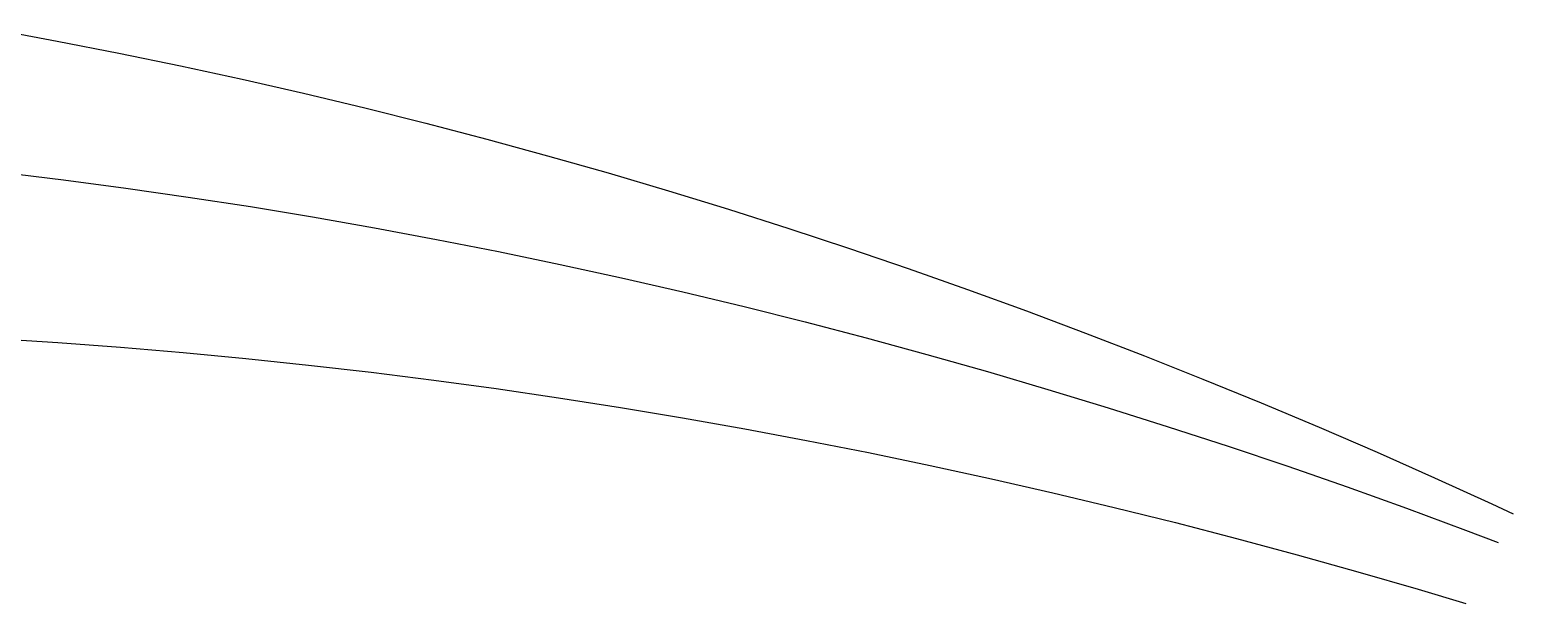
# Model space of a CAD drawing. Header units: millimetres. Extents: x -574 to 574, y 0 to 1996.
# Drawn here: x 87.27 to 102.98, y 117.51 to 123.59 of the extents above; entities that cross this region are included whole.
import ezdxf

# ---------------------------------------------------------------- set-up
doc = ezdxf.new("R2010")
doc.units = ezdxf.units.MM

msp = doc.modelspace()

# ---------------------------------------------------------------- linework, layer by layer
for points in [[(86.906, 123.588), (87.562, 123.467), (88.216, 123.339), (88.87, 123.205), (89.521, 123.063), (90.172, 122.915), (90.82, 122.759), (91.467, 122.597), (92.112, 122.427), (92.756, 122.251), (93.397, 122.069), (94.037, 121.879), (94.674, 121.684), (95.31, 121.481), (95.943, 121.272), (96.575, 121.057), (97.204, 120.835), (97.83, 120.607), (98.455, 120.372), (99.077, 120.132), (99.697, 119.885), (100.314, 119.632), (100.929, 119.374), (101.541, 119.109), (102.15, 118.838), (102.757, 118.562), (102.984, 118.457)], [(86.967, 122.078), (87.629, 121.997), (88.29, 121.909), (88.951, 121.814), (89.61, 121.712), (90.268, 121.603), (90.925, 121.488), (91.58, 121.365), (92.235, 121.236), (92.888, 121.1), (93.539, 120.957), (94.189, 120.808), (94.838, 120.652), (95.485, 120.49), (96.13, 120.321), (96.773, 120.145), (97.415, 119.963), (98.055, 119.775), (98.693, 119.581), (99.329, 119.38), (99.963, 119.173), (100.595, 118.96), (101.225, 118.741), (101.853, 118.515), (102.479, 118.284), (102.824, 118.154)], [(86.903, 120.314), (87.568, 120.271), (88.233, 120.222), (88.898, 120.166), (89.562, 120.103), (90.225, 120.033), (90.888, 119.956), (91.55, 119.873), (92.211, 119.783), (92.871, 119.686), (93.53, 119.583), (94.187, 119.473), (94.844, 119.357), (95.5, 119.234), (96.154, 119.105), (96.807, 118.969), (97.459, 118.827), (98.109, 118.679), (98.758, 118.524), (99.405, 118.363), (100.051, 118.196), (100.695, 118.022), (101.337, 117.843), (101.978, 117.657), (102.48, 117.507)]]:
    msp.add_lwpolyline(points)

doc.saveas('drawing.dxf')
